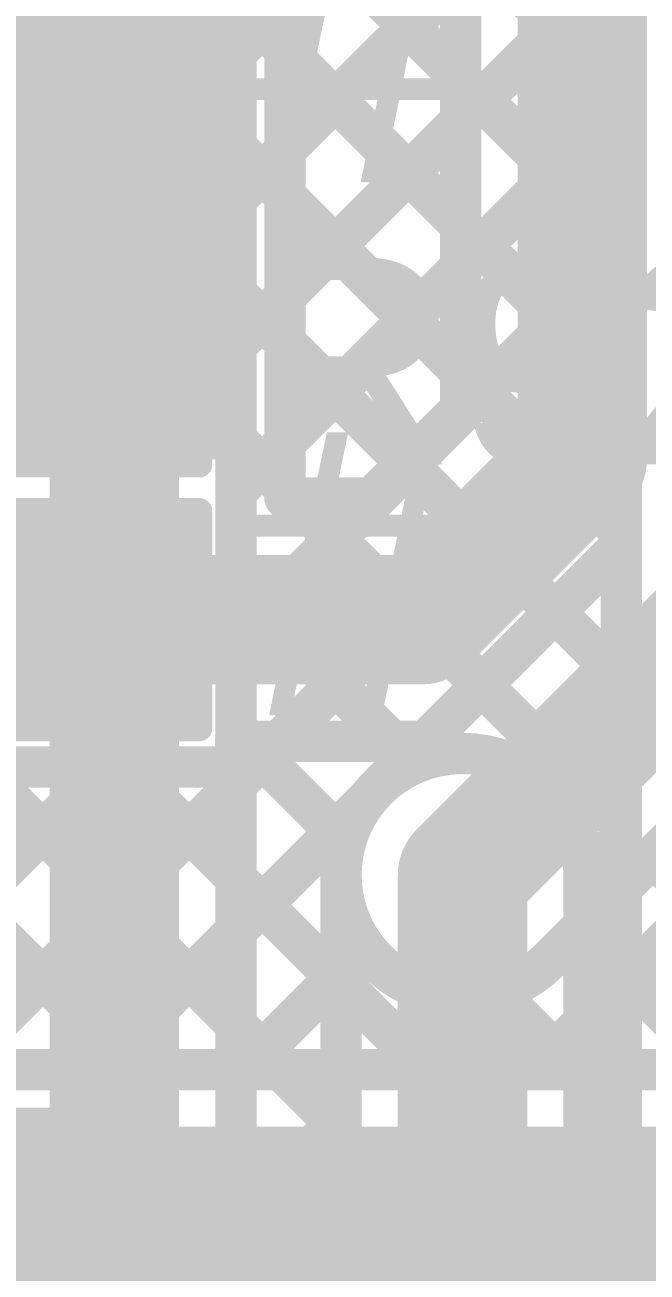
# Model space of a CAD drawing. Header units: millimetres. Extents: x 0 to 214, y 0 to 214.
# Drawn here: x 4.8097 to 4.93, y 1.0339 to 1.275 of the extents above; entities that cross this region are included whole.
import ezdxf

# ---------------------------------------------------------------- set-up
doc = ezdxf.new("R2010")
doc.units = ezdxf.units.MM
doc.header["$MEASUREMENT"] = 0
for name, color, linetype in [('BottomLayer', 5, 'Continuous'), ('BottomSolder', 6, 'Continuous'), ('TopLayer', 1, 'Continuous'), ('TopOverlay', 2, 'Continuous'), ('TopPaste', 8, 'Continuous'), ('TopSolder', 216, 'Continuous'), ('ViaHoleLayer', 16, 'Continuous')]:
    doc.layers.add(name, color=color, linetype=linetype)
doc.styles.add('Arial', font='', dxfattribs={"height": 0.2})
doc.styles.get('Arial').set_extended_font_data('Arial')

# ---------------------------------------------------------------- blocks, each defined once
blk = doc.blocks.new('RES_0603_38')
at = {"layer": 'TopLayer'}
for points in [[(-0.015, 0.0175), (-0.015, -0.0175), (-0.045, -0.0175), (-0.045, 0.0175)], [(0.045, 0.0175), (0.045, -0.0175), (0.015, -0.0175), (0.015, 0.0175)]]:
    blk.add_hatch(color=1, dxfattribs=at).paths.add_polyline_path(points)
at = {"layer": 'TopPaste'}
for points in [[(-0.015, 0.0175), (-0.015, -0.0175), (-0.045, -0.0175), (-0.045, 0.0175)], [(0.045, 0.0175), (0.045, -0.0175), (0.015, -0.0175), (0.015, 0.0175)]]:
    blk.add_hatch(color=8, dxfattribs=at).paths.add_polyline_path(points)
at = {"layer": 'TopSolder'}
for points in [[(-0.011, 0.0215), (-0.011, -0.0215), (-0.049, -0.0215), (-0.049, 0.0215)], [(0.049, 0.0215), (0.049, -0.0215), (0.011, -0.0215), (0.011, 0.0215)]]:
    blk.add_hatch(color=216, dxfattribs=at).paths.add_polyline_path(points)
at = {"layer": 'TopOverlay', "const_width": 0.005}
for points in [[(-0.049, -0.021), (-0.049, 0.021)], [(-0.049, 0.021), (0.049, 0.021)], [(0.049, -0.021), (0.049, 0.021)], [(-0.049, -0.021), (0.049, -0.021)]]:
    blk.add_lwpolyline(points, dxfattribs=at)
at = {"layer": 'TopOverlay', "const_width": 0.0025}
for points in [[(-0.05025, 0.021, 1), (-0.04775, 0.021, 1)], [(-0.05025, 0.021, 1), (-0.04775, 0.021, 1)], [(0.04775, 0.021, 1), (0.05025, 0.021, 1)], [(0.04775, 0.021, 1), (0.05025, 0.021, 1)], [(-0.05025, -0.021, 1), (-0.04775, -0.021, 1)], [(-0.05025, -0.021, 1), (-0.04775, -0.021, 1)], [(0.04775, -0.021, 1), (0.05025, -0.021, 1)], [(0.04775, -0.021, 1), (0.05025, -0.021, 1)]]:
    blk.add_lwpolyline(points, format="xyb", close=True, dxfattribs=at)
blk = doc.blocks.new('RES_0603_48')
at = {"layer": 'TopLayer'}
for points in [[(-0.015, 0.0175), (-0.015, -0.0175), (-0.045, -0.0175), (-0.045, 0.0175)], [(0.045, 0.0175), (0.045, -0.0175), (0.015, -0.0175), (0.015, 0.0175)]]:
    blk.add_hatch(color=1, dxfattribs=at).paths.add_polyline_path(points)
at = {"layer": 'TopPaste'}
for points in [[(-0.015, 0.0175), (-0.015, -0.0175), (-0.045, -0.0175), (-0.045, 0.0175)], [(0.045, 0.0175), (0.045, -0.0175), (0.015, -0.0175), (0.015, 0.0175)]]:
    blk.add_hatch(color=8, dxfattribs=at).paths.add_polyline_path(points)
at = {"layer": 'TopSolder'}
for points in [[(-0.011, 0.0215), (-0.011, -0.0215), (-0.049, -0.0215), (-0.049, 0.0215)], [(0.049, 0.0215), (0.049, -0.0215), (0.011, -0.0215), (0.011, 0.0215)]]:
    blk.add_hatch(color=216, dxfattribs=at).paths.add_polyline_path(points)
at = {"layer": 'TopOverlay', "const_width": 0.005}
for points in [[(-0.049, 0.021), (-0.049, -0.021)], [(0.049, 0.021), (-0.049, 0.021)], [(0.049, 0.021), (0.049, -0.021)], [(0.049, -0.021), (-0.049, -0.021)]]:
    blk.add_lwpolyline(points, dxfattribs=at)
at = {"layer": 'TopOverlay', "const_width": 0.0025}
for points in [[(-0.05025, 0.021, 1), (-0.04775, 0.021, 1)], [(-0.05025, 0.021, 1), (-0.04775, 0.021, 1)], [(0.04775, 0.021, 1), (0.05025, 0.021, 1)], [(0.04775, 0.021, 1), (0.05025, 0.021, 1)], [(-0.05025, -0.021, 1), (-0.04775, -0.021, 1)], [(-0.05025, -0.021, 1), (-0.04775, -0.021, 1)], [(0.04775, -0.021, 1), (0.05025, -0.021, 1)], [(0.04775, -0.021, 1), (0.05025, -0.021, 1)]]:
    blk.add_lwpolyline(points, format="xyb", close=True, dxfattribs=at)
blk = doc.blocks.new('RES_0603_52')
at = {"layer": 'TopLayer'}
for points in [[(-0.015, 0.0175), (-0.015, -0.0175), (-0.045, -0.0175), (-0.045, 0.0175)], [(0.045, 0.0175), (0.045, -0.0175), (0.015, -0.0175), (0.015, 0.0175)]]:
    blk.add_hatch(color=1, dxfattribs=at).paths.add_polyline_path(points)
at = {"layer": 'TopPaste'}
for points in [[(-0.015, 0.0175), (-0.015, -0.0175), (-0.045, -0.0175), (-0.045, 0.0175)], [(0.045, 0.0175), (0.045, -0.0175), (0.015, -0.0175), (0.015, 0.0175)]]:
    blk.add_hatch(color=8, dxfattribs=at).paths.add_polyline_path(points)
at = {"layer": 'TopSolder'}
for points in [[(-0.011, 0.0215), (-0.011, -0.0215), (-0.049, -0.0215), (-0.049, 0.0215)], [(0.049, 0.0215), (0.049, -0.0215), (0.011, -0.0215), (0.011, 0.0215)]]:
    blk.add_hatch(color=216, dxfattribs=at).paths.add_polyline_path(points)
at = {"layer": 'TopOverlay', "const_width": 0.005}
for points in [[(-0.049, 0.021), (-0.049, -0.021)], [(0.049, 0.021), (-0.049, 0.021)], [(0.049, 0.021), (0.049, -0.021)], [(0.049, -0.021), (-0.049, -0.021)]]:
    blk.add_lwpolyline(points, dxfattribs=at)
at = {"layer": 'TopOverlay', "const_width": 0.0025}
for points in [[(-0.05025, 0.021, 1), (-0.04775, 0.021, 1)], [(-0.05025, 0.021, 1), (-0.04775, 0.021, 1)], [(0.04775, 0.021, 1), (0.05025, 0.021, 1)], [(0.04775, 0.021, 1), (0.05025, 0.021, 1)], [(-0.05025, -0.021, 1), (-0.04775, -0.021, 1)], [(-0.05025, -0.021, 1), (-0.04775, -0.021, 1)], [(0.04775, -0.021, 1), (0.05025, -0.021, 1)], [(0.04775, -0.021, 1), (0.05025, -0.021, 1)]]:
    blk.add_lwpolyline(points, format="xyb", close=True, dxfattribs=at)
blk = doc.blocks.new('RVT1E100M0405__172')
at = {"layer": 'TopLayer'}
blk.add_hatch(color=1, dxfattribs=at).paths.add_polyline_path([(0.01969, 0.0315), (0.12205, 0.0315), (0.12205, -0.0315), (0.01969, -0.0315)])
at = {"layer": 'TopPaste'}
blk.add_hatch(color=8, dxfattribs=at).paths.add_polyline_path([(0.01969, 0.0315), (0.12205, 0.0315), (0.12205, -0.0315), (0.01969, -0.0315)])
at = {"layer": 'TopSolder'}
blk.add_hatch(color=216, dxfattribs=at).paths.add_polyline_path([(0.01569, 0.0355), (0.12605, 0.0355), (0.12605, -0.0355), (0.01569, -0.0355)])

msp = doc.modelspace()

# ---------------------------------------------------------------- hatches: boundary and pattern name
at = {"layer": 'BottomLayer'}
h = msp.add_hatch(color=5, dxfattribs=at)
edge = h.paths.add_edge_path()
edge.add_arc((4.8943, 1.11064), 0.01181, 0, 360)
at = {"layer": 'BottomSolder'}
h = msp.add_hatch(color=6, dxfattribs=at)
edge = h.paths.add_edge_path()
edge.add_arc((4.8943, 1.11064), 0.00991, 0, 360)
at = {"layer": 'TopLayer'}
for points in [[(4.804, 1.191), (4.849, 1.191), (4.849, 1.362), (4.804, 1.362)], [(4.534, 0.948), (4.942, 0.948), (4.942, 1.062), (4.534, 1.062)]]:
    msp.add_hatch(color=1, dxfattribs=at).paths.add_polyline_path(points)
h = msp.add_hatch(color=1, dxfattribs=at)
edge = h.paths.add_edge_path()
edge.add_arc((4.8943, 1.11064), 0.01181, 0, 360)
at = {"layer": 'TopSolder'}
h = msp.add_hatch(color=216, dxfattribs=at)
edge = h.paths.add_edge_path()
edge.add_arc((4.8943, 1.11064), 0.00991, 0, 360)
at = {"layer": 'ViaHoleLayer'}
h = msp.add_hatch(color=16, dxfattribs=at)
edge = h.paths.add_edge_path()
edge.add_arc((4.8943, 1.11064), 0.00591, 0, 360)

# ---------------------------------------------------------------- linework, layer by layer
at = {"layer": 'BottomLayer'}
for points, const_width in [([(4.925, 2.44497), (4.925, 0.88711)], 0.008), ([(4.827, 1.007), (4.827, 1.35)], 0.025), ([(4.8505, 1.26954), (4.925, 1.34404)], 0.008), ([(4.8505, 1.01768), (4.8505, 1.33932)], 0.008), ([(4.8505, 1.33629), (4.925, 1.26179)], 0.008), ([(4.8505, 1.24125), (4.925, 1.31575)], 0.008), ([(4.8505, 1.308), (4.925, 1.2335)], 0.008), ([(4.8505, 1.21297), (4.925, 1.28747)], 0.008), ([(4.8505, 1.27972), (4.925, 1.20522)], 0.008), ([(4.8505, 1.18468), (4.925, 1.25918)], 0.008), ([(4.8505, 1.25143), (4.925, 1.17693)], 0.008), ([(4.8505, 1.1564), (4.925, 1.2309)], 0.008), ([(4.8505, 1.22315), (4.925, 1.14865)], 0.008), ([(4.8505, 1.12811), (4.925, 1.20261)], 0.008), ([(4.8505, 1.19486), (4.925, 1.12036)], 0.008), ([(4.87981, 1.12914), (4.925, 1.17433)], 0.008), ([(4.8505, 1.16658), (4.8849, 1.13218)], 0.008), ([(4.9084, 1.12945), (4.925, 1.14605)], 0.008), ([(4.8505, 1.1383), (4.87171, 1.11709)], 0.008), ([(4.8505, 1.09983), (4.8758, 1.12513)], 0.008), ([(4.8943, 0.9423), (4.8943, 1.11064)], 0.025), ([(4.9178, 1.11057), (4.925, 1.11776)], 0.008), ([(4.8505, 1.11001), (4.8708, 1.08971)], 0.008), ([(4.8708, 0.95204), (4.8708, 1.11064)], 0.008), ([(4.9178, 0.9423), (4.9178, 1.11064)], 0.008), ([(4.9178, 1.09928), (4.925, 1.09208)], 0.008), ([(4.8505, 1.07155), (4.8708, 1.09185)], 0.008), ([(4.9178, 1.08228), (4.925, 1.08948)], 0.008), ([(4.8505, 1.08173), (4.8708, 1.06142)], 0.008), ([(4.9178, 1.07099), (4.925, 1.0638)], 0.008), ([(4.8505, 1.04326), (4.8708, 1.06357)], 0.008), ([(4.9178, 1.054), (4.925, 1.06119)], 0.008), ([(4.8505, 1.05344), (4.8708, 1.03314)], 0.008), ([(4.9178, 1.04271), (4.925, 1.03551)], 0.008), ([(4.85128, 1.01576), (4.8708, 1.03528)], 0.008), ([(4.9178, 1.02571), (4.925, 1.03291)], 0.008)]:
    msp.add_lwpolyline(points, dxfattribs=dict(at, const_width=const_width))
for points, const_width in [([(4.8485, 1.26954, 1), (4.8525, 1.26954, 1)], 0.004), ([(4.923, 1.26179, 1), (4.927, 1.26179, 1)], 0.004), ([(4.923, 1.25918, 1), (4.927, 1.25918, 1)], 0.004), ([(4.8485, 1.25143, 1), (4.8525, 1.25143, 1)], 0.004), ([(4.8485, 1.24125, 1), (4.8525, 1.24125, 1)], 0.004), ([(4.923, 1.2335, 1), (4.927, 1.2335, 1)], 0.004), ([(4.923, 1.2309, 1), (4.927, 1.2309, 1)], 0.004), ([(4.8485, 1.22315, 1), (4.8525, 1.22315, 1)], 0.004), ([(4.8485, 1.21297, 1), (4.8525, 1.21297, 1)], 0.004), ([(4.923, 1.20522, 1), (4.927, 1.20522, 1)], 0.004), ([(4.923, 1.20261, 1), (4.927, 1.20261, 1)], 0.004), ([(4.8485, 1.19486, 1), (4.8525, 1.19486, 1)], 0.004), ([(4.8485, 1.18468, 1), (4.8525, 1.18468, 1)], 0.004), ([(4.923, 1.17693, 1), (4.927, 1.17693, 1)], 0.004), ([(4.923, 1.17433, 1), (4.927, 1.17433, 1)], 0.004), ([(4.8485, 1.16658, 1), (4.8525, 1.16658, 1)], 0.004), ([(4.8485, 1.1564, 1), (4.8525, 1.1564, 1)], 0.004), ([(4.923, 1.14865, 1), (4.927, 1.14865, 1)], 0.004), ([(4.923, 1.14605, 1), (4.927, 1.14605, 1)], 0.004), ([(4.8485, 1.1383, 1), (4.8525, 1.1383, 1)], 0.004), ([(4.8829, 1.13218, 1), (4.8869, 1.13218, 1)], 0.004), ([(4.87781, 1.12914, 1), (4.88181, 1.12914, 1)], 0.004), ([(4.9064, 1.12945, 1), (4.9104, 1.12945, 1)], 0.004), ([(4.8485, 1.12811, 1), (4.8525, 1.12811, 1)], 0.004), ([(4.8738, 1.12513, 1), (4.8778, 1.12513, 1)], 0.004), ([(4.923, 1.12036, 1), (4.927, 1.12036, 1)], 0.004), ([(4.86971, 1.11709, 1), (4.87371, 1.11709, 1)], 0.004), ([(4.88805, 1.11064, 1), (4.90055, 1.11064, 1)], 0.0125), ([(4.923, 1.11776, 1), (4.927, 1.11776, 1)], 0.004), ([(4.8485, 1.11001, 1), (4.8525, 1.11001, 1)], 0.004), ([(4.8688, 1.11064, 1), (4.8728, 1.11064, 1)], 0.004), ([(4.8688, 1.11064, 1), (4.8728, 1.11064, 1)], 0.004), ([(4.9158, 1.11064, 1), (4.9198, 1.11064, 1)], 0.004), ([(4.9158, 1.11064, 1), (4.9198, 1.11064, 1)], 0.004), ([(4.9158, 1.11057, 1), (4.9198, 1.11057, 1)], 0.004), ([(4.8485, 1.09983, 1), (4.8525, 1.09983, 1)], 0.004), ([(4.9158, 1.09928, 1), (4.9198, 1.09928, 1)], 0.004), ([(4.8688, 1.09185, 1), (4.8728, 1.09185, 1)], 0.004), ([(4.923, 1.09208, 1), (4.927, 1.09208, 1)], 0.004), ([(4.8688, 1.08971, 1), (4.8728, 1.08971, 1)], 0.004), ([(4.923, 1.08948, 1), (4.927, 1.08948, 1)], 0.004), ([(4.8485, 1.08173, 1), (4.8525, 1.08173, 1)], 0.004), ([(4.9158, 1.08228, 1), (4.9198, 1.08228, 1)], 0.004), ([(4.8485, 1.07155, 1), (4.8525, 1.07155, 1)], 0.004), ([(4.9158, 1.07099, 1), (4.9198, 1.07099, 1)], 0.004), ([(4.8688, 1.06357, 1), (4.8728, 1.06357, 1)], 0.004), ([(4.923, 1.0638, 1), (4.927, 1.0638, 1)], 0.004), ([(4.8688, 1.06142, 1), (4.8728, 1.06142, 1)], 0.004), ([(4.923, 1.06119, 1), (4.927, 1.06119, 1)], 0.004), ([(4.8485, 1.05344, 1), (4.8525, 1.05344, 1)], 0.004), ([(4.9158, 1.054, 1), (4.9198, 1.054, 1)], 0.004), ([(4.8485, 1.04326, 1), (4.8525, 1.04326, 1)], 0.004), ([(4.9158, 1.04271, 1), (4.9198, 1.04271, 1)], 0.004), ([(4.8688, 1.03528, 1), (4.8728, 1.03528, 1)], 0.004), ([(4.923, 1.03551, 1), (4.927, 1.03551, 1)], 0.004), ([(4.8688, 1.03314, 1), (4.8728, 1.03314, 1)], 0.004), ([(4.923, 1.03291, 1), (4.927, 1.03291, 1)], 0.004)]:
    msp.add_lwpolyline(points, format="xyb", close=True, dxfattribs=dict(at, const_width=const_width))
at = {"layer": 'BottomLayer', "const_width": 0.008}
msp.add_lwpolyline([(4.8708, 1.11064, -1), (4.9178, 1.11064)], format="xyb", dxfattribs=at)
at = {"layer": 'TopLayer'}
for points, const_width in [([(4.86, 1.1835), (4.86, 1.373)], 0.008), ([(4.91745, 1.191), (4.91745, 1.366)], 0.025), ([(4.89395, 1.20073), (4.89395, 1.35627)], 0.008), ([(4.8943, 1.11064), (5.08831, 1.30465)], 0.025), ([(4.86, 1.2985), (4.89395, 1.26455)], 0.008), ([(4.86, 1.25075), (4.89395, 1.2847)], 0.008), ([(4.91092, 1.09403), (5.096, 1.27911)], 0.008), ([(4.90852, 1.073), (5.11352, 1.278)], 0.008), ([(4.86, 1.27022), (4.89395, 1.23627)], 0.008), ([(4.86, 1.22247), (4.89395, 1.25642)], 0.008), ([(4.86, 1.24193), (4.89395, 1.20799)], 0.008), ([(4.86, 1.19418), (4.89395, 1.22813)], 0.008), ([(4.86, 1.21365), (4.88343, 1.19022)], 0.008), ([(4.87671, 1.1835), (4.89395, 1.20073)], 0.008), ([(4.88645, 1.16), (4.91745, 1.191)], 0.025), ([(4.86, 1.1835), (4.87671, 1.1835)], 0.008), ([(4.82445, 1.16), (4.88645, 1.16)], 0.025), ([(4.79539, 1.073), (4.85889, 1.1365)], 0.008), ([(4.85045, 1.1365), (4.88645, 1.1365)], 0.008), ([(4.85045, 1.1315), (4.85045, 1.1365)], 0.008), ([(4.8523, 1.1365), (4.87171, 1.11709)], 0.008), ([(4.87769, 1.12726), (4.88693, 1.13651)], 0.008), ([(4.88058, 1.1365), (4.88375, 1.13333)], 0.008), ([(4.7671, 1.073), (4.8256, 1.1315)], 0.008), ([(4.77244, 1.1315), (4.83094, 1.073)], 0.008), ([(4.79845, 1.1315), (4.85045, 1.1315)], 0.008), ([(4.80073, 1.1315), (4.85923, 1.073)], 0.008), ([(4.82901, 1.1315), (4.88751, 1.073)], 0.008), ([(4.82367, 1.073), (4.8758, 1.12513)], 0.008), ([(4.93113, 1.11424), (4.97236, 1.073)], 0.008), ([(4.91699, 1.10009), (4.94408, 1.073)], 0.008), ([(4.85195, 1.073), (4.8755, 1.09655)], 0.008), ([(4.88024, 1.073), (4.89438, 1.08714)], 0.008), ([(4.90075, 1.08805), (4.9158, 1.073)], 0.008), ([(4.685, 1.073), (4.953, 1.073)], 0.008), ([(4.919, 1.073), (4.953, 1.073)], 0.008)]:
    msp.add_lwpolyline(points, dxfattribs=dict(at, const_width=const_width))
for points, const_width in [([(4.858, 1.27022, 1), (4.862, 1.27022, 1)], 0.004), ([(4.89195, 1.26455, 1), (4.89595, 1.26455, 1)], 0.004), ([(4.89195, 1.25642, 1), (4.89595, 1.25642, 1)], 0.004), ([(4.858, 1.25075, 1), (4.862, 1.25075, 1)], 0.004), ([(4.858, 1.24193, 1), (4.862, 1.24193, 1)], 0.004), ([(4.89195, 1.23627, 1), (4.89595, 1.23627, 1)], 0.004), ([(4.89195, 1.22813, 1), (4.89595, 1.22813, 1)], 0.004), ([(4.858, 1.22247, 1), (4.862, 1.22247, 1)], 0.004), ([(4.858, 1.21365, 1), (4.862, 1.21365, 1)], 0.004), ([(4.89195, 1.20799, 1), (4.89595, 1.20799, 1)], 0.004), ([(4.89195, 1.20073, 1), (4.89595, 1.20073, 1)], 0.004), ([(4.89195, 1.20073, 1), (4.89595, 1.20073, 1)], 0.004), ([(4.9112, 1.191, 1), (4.9237, 1.191, 1)], 0.0125), ([(4.9112, 1.191, 1), (4.9237, 1.191, 1)], 0.0125), ([(4.858, 1.19418, 1), (4.862, 1.19418, 1)], 0.004), ([(4.88143, 1.19022, 1), (4.88543, 1.19022, 1)], 0.004), ([(4.858, 1.1835, 1), (4.862, 1.1835, 1)], 0.004), ([(4.858, 1.1835, 1), (4.862, 1.1835, 1)], 0.004), ([(4.87471, 1.1835, 1), (4.87871, 1.1835, 1)], 0.004), ([(4.87471, 1.1835, 1), (4.87871, 1.1835, 1)], 0.004), ([(4.8182, 1.16, 1), (4.8307, 1.16, 1)], 0.0125), ([(4.8802, 1.16, 1), (4.8927, 1.16, 1)], 0.0125), ([(4.8802, 1.16, 1), (4.8927, 1.16, 1)], 0.0125), ([(4.84845, 1.1365, 1), (4.85245, 1.1365, 1)], 0.004), ([(4.84845, 1.1365, 1), (4.85245, 1.1365, 1)], 0.004), ([(4.8503, 1.1365, 1), (4.8543, 1.1365, 1)], 0.004), ([(4.85689, 1.1365, 1), (4.86089, 1.1365, 1)], 0.004), ([(4.87858, 1.1365, 1), (4.88258, 1.1365, 1)], 0.004), ([(4.88445, 1.1365, 1), (4.88845, 1.1365, 1)], 0.004), ([(4.88493, 1.13651, 1), (4.88893, 1.13651, 1)], 0.004), ([(4.88175, 1.13333, 1), (4.88575, 1.13333, 1)], 0.004), ([(4.8236, 1.1315, 1), (4.8276, 1.1315, 1)], 0.004), ([(4.82701, 1.1315, 1), (4.83101, 1.1315, 1)], 0.004), ([(4.84845, 1.1315, 1), (4.85245, 1.1315, 1)], 0.004), ([(4.84845, 1.1315, 1), (4.85245, 1.1315, 1)], 0.004), ([(4.87569, 1.12726, 1), (4.87969, 1.12726, 1)], 0.004), ([(4.87569, 1.12726, 1), (4.87969, 1.12726, 1)], 0.004), ([(4.8738, 1.12513, 1), (4.8778, 1.12513, 1)], 0.004), ([(4.86971, 1.11709, 1), (4.87371, 1.11709, 1)], 0.004), ([(4.88805, 1.11064, 1), (4.90055, 1.11064, 1)], 0.0125), ([(4.92913, 1.11424, 1), (4.93313, 1.11424, 1)], 0.004), ([(4.91499, 1.10009, 1), (4.91899, 1.10009, 1)], 0.004), ([(4.8735, 1.09655, 1), (4.8775, 1.09655, 1)], 0.004), ([(4.90892, 1.09403, 1), (4.91292, 1.09403, 1)], 0.004), ([(4.90892, 1.09403, 1), (4.91292, 1.09403, 1)], 0.004), ([(4.89238, 1.08714, 1), (4.89638, 1.08714, 1)], 0.004), ([(4.89875, 1.08805, 1), (4.90275, 1.08805, 1)], 0.004), ([(4.82167, 1.073, 1), (4.82567, 1.073, 1)], 0.004), ([(4.82894, 1.073, 1), (4.83294, 1.073, 1)], 0.004), ([(4.84995, 1.073, 1), (4.85395, 1.073, 1)], 0.004), ([(4.85723, 1.073, 1), (4.86123, 1.073, 1)], 0.004), ([(4.87824, 1.073, 1), (4.88224, 1.073, 1)], 0.004), ([(4.88551, 1.073, 1), (4.88951, 1.073, 1)], 0.004), ([(4.90652, 1.073, 1), (4.91052, 1.073, 1)], 0.004), ([(4.9138, 1.073, 1), (4.9178, 1.073, 1)], 0.004), ([(4.917, 1.073, 1), (4.921, 1.073, 1)], 0.004)]:
    msp.add_lwpolyline(points, format="xyb", close=True, dxfattribs=dict(at, const_width=const_width))
at = {"layer": 'TopLayer', "const_width": 0.008}
msp.add_lwpolyline([(4.91092, 1.09403, -1), (4.87769, 1.12726)], format="xyb", dxfattribs=at)

# ---------------------------------------------------------------- block references
for name, p, rotation in [('RES_0603_52', (4.79445, 1.262), 180), ('RES_0603_48', (4.79445, 1.211), 180), ('RVT1E100M0405__172', (4.798, 0.93959), 90)]:
    msp.add_blockref(name, p, dxfattribs=dict(rotation=rotation))
msp.add_blockref('RES_0603_38', (4.79445, 1.16))

# ---------------------------------------------------------------- texts
at = {"layer": 'TopOverlay', "style": 'Arial'}
for p in [(4.85222, 1.24453), (4.85222, 1.14153)]:
    msp.add_text('#', height=0.055, rotation=360, dxfattribs=at).set_placement(p)
msp.add_text('R92', height=0.04, dxfattribs=at).set_placement((4.85268, 1.19001))

doc.saveas('drawing.dxf')
